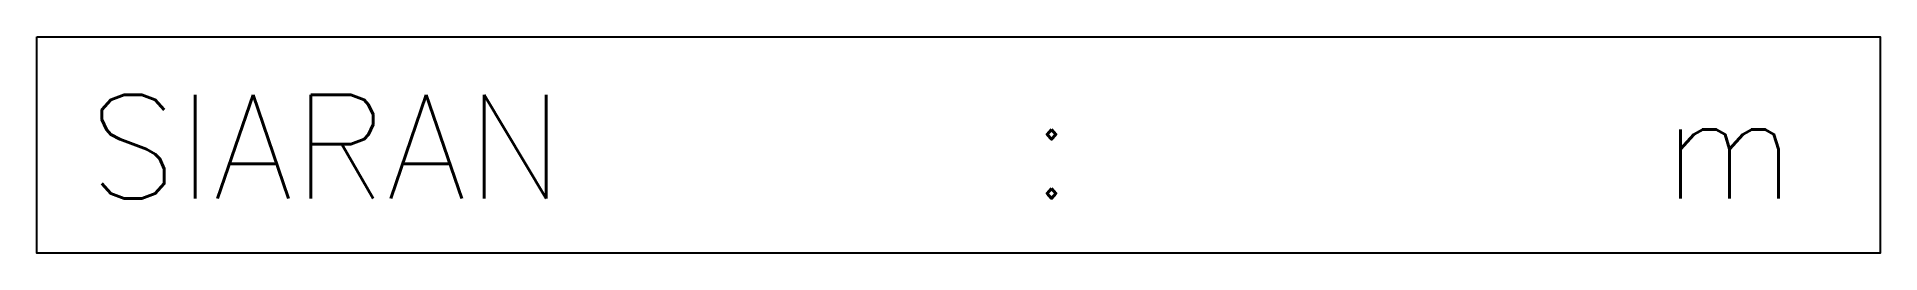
# Model space of a CAD drawing. Header units: metres. Extents: x 1.06 to 5.87, y 48.78 to 49.35.
import ezdxf

# ---------------------------------------------------------------- set-up
doc = ezdxf.new("R2010")
doc.units = ezdxf.units.M
doc.header["$MEASUREMENT"] = 0
doc.styles.get("Standard").update_dxf_attribs({"font": 'Simplex.shx'})

msp = doc.modelspace()

# ---------------------------------------------------------------- linework, layer by layer
at = {"color": 4, "linetype": 'Continuous'}
msp.add_lwpolyline([(1.0647, 49.3459), (5.8656, 49.3459), (5.8656, 48.7807), (1.0647, 48.7807)], close=True, dxfattribs=at)

# ---------------------------------------------------------------- texts
for s, p in [('SIARAN', (1.1996, 48.924)), (':', (3.6496, 48.924)), ('m', (5.2996, 48.924))]:
    msp.add_text(s, height=0.27, dxfattribs=at).set_placement(p)

doc.saveas('drawing.dxf')
